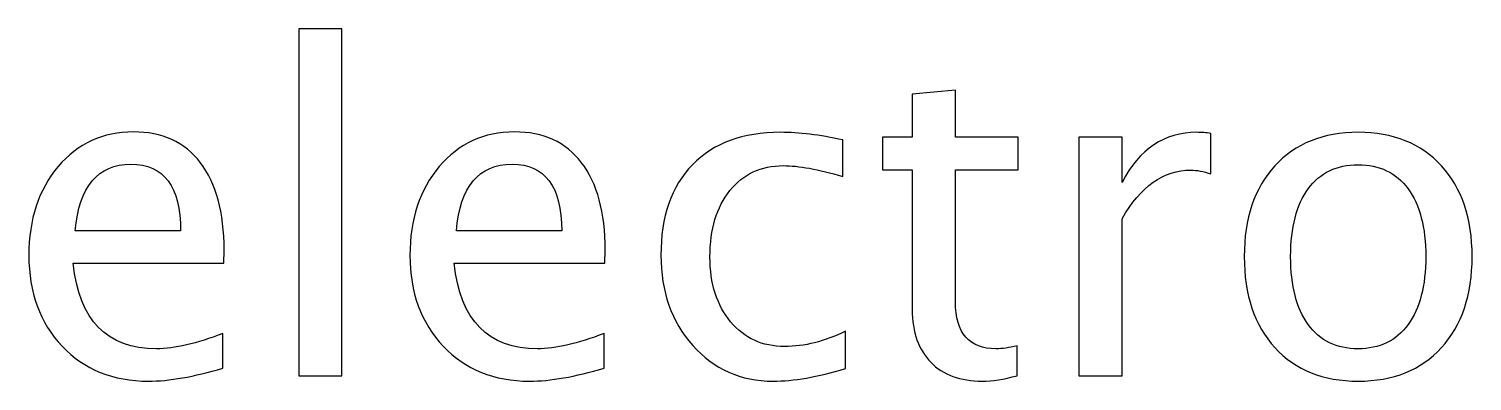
# Model space of a CAD drawing. Header units: centimetres. Extents: x -32.7 to 32.7, y -29.5 to 43.7.
# Drawn here: x -9.339 to -5.947, y 37.158 to 37.986 of the extents above; entities that cross this region are included whole.
import ezdxf

# ---------------------------------------------------------------- set-up
doc = ezdxf.new("R2010")
doc.units = ezdxf.units.CM
doc.header["$MEASUREMENT"] = 0
doc.layers.add('Layer 1', color=7, linetype='Continuous')

msp = doc.modelspace()

# ---------------------------------------------------------------- linework, layer by layer
at = {"layer": 'Layer 1'}
for points, knots in [([(-8.70449, 37.17044), (-8.70449, 37.17044), (-8.70449, 37.98641), (-8.70449, 37.98641), (-8.70449, 37.98641), (-8.70449, 37.98641), (-8.60289, 37.98641), (-8.60289, 37.98641), (-8.60289, 37.98641), (-8.60289, 37.98641), (-8.60289, 37.17044), (-8.60289, 37.17044), (-8.60289, 37.17044), (-8.60289, 37.17044), (-8.70449, 37.17044), (-8.70449, 37.17044)], [0, 0, 0, 0, 0.2, 0.2, 0.2, 0.2, 0.4, 0.4, 0.4, 0.4, 0.6, 0.6, 0.6, 0.6, 1, 1, 1, 1]), ([(-7.0161, 37.17062), (-7.04749, 37.16197), (-7.07483, 37.15774), (-7.09794, 37.15774), (-7.09794, 37.15774), (-7.1498, 37.15774), (-7.19019, 37.17256), (-7.21912, 37.20219), (-7.21912, 37.20219), (-7.24822, 37.23182), (-7.26269, 37.27292), (-7.26269, 37.32566), (-7.26269, 37.32566), (-7.26269, 37.32566), (-7.26269, 37.65516), (-7.26269, 37.65516), (-7.26269, 37.65516), (-7.26269, 37.65516), (-7.33289, 37.65516), (-7.33289, 37.65516), (-7.33289, 37.65516), (-7.33289, 37.65516), (-7.33289, 37.73135), (-7.33289, 37.73135), (-7.33289, 37.73135), (-7.33289, 37.73135), (-7.26269, 37.73135), (-7.26269, 37.73135), (-7.26269, 37.73135), (-7.26269, 37.73135), (-7.26269, 37.83278), (-7.26269, 37.83278), (-7.26269, 37.83278), (-7.26269, 37.83278), (-7.16109, 37.84248), (-7.16109, 37.84248), (-7.16109, 37.84248), (-7.16109, 37.84248), (-7.16109, 37.73135), (-7.16109, 37.73135), (-7.16109, 37.73135), (-7.16109, 37.73135), (-7.01398, 37.73135), (-7.01398, 37.73135), (-7.01398, 37.73135), (-7.01398, 37.73135), (-7.01398, 37.65516), (-7.01398, 37.65516), (-7.01398, 37.65516), (-7.01398, 37.65516), (-7.16109, 37.65516), (-7.16109, 37.65516), (-7.16109, 37.65516), (-7.16109, 37.65516), (-7.16109, 37.34401), (-7.16109, 37.34401), (-7.16109, 37.34401), (-7.16109, 37.27063), (-7.12916, 37.23394), (-7.06548, 37.23394), (-7.06548, 37.23394), (-7.0519, 37.23394), (-7.0355, 37.23623), (-7.0161, 37.24064), (-7.0161, 37.24064), (-7.0161, 37.24064), (-7.0161, 37.17062), (-7.0161, 37.17062)], [0, 0, 0, 0, 0.0555556, 0.0555556, 0.0555556, 0.0555556, 0.1111111, 0.1111111, 0.1111111, 0.1111111, 0.1666667, 0.1666667, 0.1666667, 0.1666667, 0.2222222, 0.2222222, 0.2222222, 0.2222222, 0.2777778, 0.2777778, 0.2777778, 0.2777778, 0.3333333, 0.3333333, 0.3333333, 0.3333333, 0.3888889, 0.3888889, 0.3888889, 0.3888889, 0.4444444, 0.4444444, 0.4444444, 0.4444444, 0.5, 0.5, 0.5, 0.5, 0.5555556, 0.5555556, 0.5555556, 0.5555556, 0.6111111, 0.6111111, 0.6111111, 0.6111111, 0.6666667, 0.6666667, 0.6666667, 0.6666667, 0.7222222, 0.7222222, 0.7222222, 0.7222222, 0.7777778, 0.7777778, 0.7777778, 0.7777778, 0.8333333, 0.8333333, 0.8333333, 0.8333333, 0.8888889, 0.8888889, 0.8888889, 0.8888889, 1, 1, 1, 1]), ([(-8.88247, 37.18843), (-8.95073, 37.16797), (-9.00912, 37.15774), (-9.0578, 37.15774), (-9.0578, 37.15774), (-9.14088, 37.15774), (-9.20844, 37.18526), (-9.26047, 37.24011), (-9.26047, 37.24011), (-9.3125, 37.29497), (-9.33861, 37.36605), (-9.33861, 37.45354), (-9.33861, 37.45354), (-9.33861, 37.53839), (-9.31568, 37.60806), (-9.26964, 37.66256), (-9.26964, 37.66256), (-9.2236, 37.71689), (-9.16469, 37.74405), (-9.0929, 37.74405), (-9.0929, 37.74405), (-9.02499, 37.74405), (-8.97243, 37.71989), (-8.93539, 37.67156), (-8.93539, 37.67156), (-8.89834, 37.62323), (-8.87982, 37.55479), (-8.87982, 37.46607), (-8.87982, 37.46607), (-8.87982, 37.46607), (-8.88035, 37.43502), (-8.88035, 37.43502), (-8.88035, 37.43502), (-8.88035, 37.43502), (-9.23489, 37.43502), (-9.23489, 37.43502), (-9.23489, 37.43502), (-9.22008, 37.30097), (-9.15464, 37.23394), (-9.03875, 37.23394), (-9.03875, 37.23394), (-8.99624, 37.23394), (-8.94421, 37.24593), (-8.88247, 37.26992), (-8.88247, 37.26992), (-8.88247, 37.26992), (-8.88247, 37.18843), (-8.88247, 37.18843)], [0, 0, 0, 0, 0.0769231, 0.0769231, 0.0769231, 0.0769231, 0.1538462, 0.1538462, 0.1538462, 0.1538462, 0.2307692, 0.2307692, 0.2307692, 0.2307692, 0.3076923, 0.3076923, 0.3076923, 0.3076923, 0.3846154, 0.3846154, 0.3846154, 0.3846154, 0.4615385, 0.4615385, 0.4615385, 0.4615385, 0.5384615, 0.5384615, 0.5384615, 0.5384615, 0.6153846, 0.6153846, 0.6153846, 0.6153846, 0.6923077, 0.6923077, 0.6923077, 0.6923077, 0.7692308, 0.7692308, 0.7692308, 0.7692308, 0.8461538, 0.8461538, 0.8461538, 0.8461538, 1, 1, 1, 1]), ([(-7.98694, 37.18843), (-8.0552, 37.16797), (-8.11359, 37.15774), (-8.16227, 37.15774), (-8.16227, 37.15774), (-8.24535, 37.15774), (-8.31291, 37.18526), (-8.36494, 37.24011), (-8.36494, 37.24011), (-8.41697, 37.29497), (-8.44308, 37.36605), (-8.44308, 37.45354), (-8.44308, 37.45354), (-8.44308, 37.53839), (-8.42015, 37.60806), (-8.37411, 37.66256), (-8.37411, 37.66256), (-8.32807, 37.71689), (-8.26916, 37.74405), (-8.19737, 37.74405), (-8.19737, 37.74405), (-8.12946, 37.74405), (-8.0769, 37.71989), (-8.03986, 37.67156), (-8.03986, 37.67156), (-8.00281, 37.62323), (-7.98429, 37.55479), (-7.98429, 37.46607), (-7.98429, 37.46607), (-7.98429, 37.46607), (-7.98482, 37.43502), (-7.98482, 37.43502), (-7.98482, 37.43502), (-7.98482, 37.43502), (-8.33936, 37.43502), (-8.33936, 37.43502), (-8.33936, 37.43502), (-8.32455, 37.30097), (-8.25911, 37.23394), (-8.14322, 37.23394), (-8.14322, 37.23394), (-8.10071, 37.23394), (-8.04868, 37.24593), (-7.98694, 37.26992), (-7.98694, 37.26992), (-7.98694, 37.26992), (-7.98694, 37.18843), (-7.98694, 37.18843)], [0, 0, 0, 0, 0.0769231, 0.0769231, 0.0769231, 0.0769231, 0.1538462, 0.1538462, 0.1538462, 0.1538462, 0.2307692, 0.2307692, 0.2307692, 0.2307692, 0.3076923, 0.3076923, 0.3076923, 0.3076923, 0.3846154, 0.3846154, 0.3846154, 0.3846154, 0.4615385, 0.4615385, 0.4615385, 0.4615385, 0.5384615, 0.5384615, 0.5384615, 0.5384615, 0.6153846, 0.6153846, 0.6153846, 0.6153846, 0.6923077, 0.6923077, 0.6923077, 0.6923077, 0.7692308, 0.7692308, 0.7692308, 0.7692308, 0.8461538, 0.8461538, 0.8461538, 0.8461538, 1, 1, 1, 1]), ([(-7.41949, 37.18737), (-7.48529, 37.16762), (-7.54208, 37.15774), (-7.58989, 37.15774), (-7.58989, 37.15774), (-7.66573, 37.15774), (-7.72853, 37.18579), (-7.77845, 37.2417), (-7.77845, 37.2417), (-7.82836, 37.29779), (-7.85341, 37.36852), (-7.85341, 37.45372), (-7.85341, 37.45372), (-7.85341, 37.54474), (-7.82872, 37.61582), (-7.77933, 37.66662), (-7.77933, 37.66662), (-7.72994, 37.7176), (-7.66097, 37.743), (-7.57242, 37.743), (-7.57242, 37.743), (-7.52886, 37.743), (-7.47982, 37.737), (-7.42584, 37.725), (-7.42584, 37.725), (-7.42584, 37.725), (-7.42584, 37.63928), (-7.42584, 37.63928), (-7.42584, 37.63928), (-7.48317, 37.65621), (-7.52991, 37.66468), (-7.5659, 37.66468), (-7.5659, 37.66468), (-7.61811, 37.66468), (-7.65991, 37.6451), (-7.69113, 37.60612), (-7.69113, 37.60612), (-7.72235, 37.56714), (-7.73805, 37.5151), (-7.73805, 37.45019), (-7.73805, 37.45019), (-7.73805, 37.38722), (-7.72182, 37.33642), (-7.68955, 37.29744), (-7.68955, 37.29744), (-7.65727, 37.25863), (-7.61511, 37.23923), (-7.56272, 37.23923), (-7.56272, 37.23923), (-7.51633, 37.23923), (-7.46871, 37.25123), (-7.41949, 37.27521), (-7.41949, 37.27521), (-7.41949, 37.27521), (-7.41949, 37.18737), (-7.41949, 37.18737)], [0, 0, 0, 0, 0.0666667, 0.0666667, 0.0666667, 0.0666667, 0.1333333, 0.1333333, 0.1333333, 0.1333333, 0.2, 0.2, 0.2, 0.2, 0.2666667, 0.2666667, 0.2666667, 0.2666667, 0.3333333, 0.3333333, 0.3333333, 0.3333333, 0.4, 0.4, 0.4, 0.4, 0.4666667, 0.4666667, 0.4666667, 0.4666667, 0.5333333, 0.5333333, 0.5333333, 0.5333333, 0.6, 0.6, 0.6, 0.6, 0.6666667, 0.6666667, 0.6666667, 0.6666667, 0.7333333, 0.7333333, 0.7333333, 0.7333333, 0.8, 0.8, 0.8, 0.8, 0.8666667, 0.8666667, 0.8666667, 0.8666667, 1, 1, 1, 1]), ([(-6.8711, 37.17044), (-6.8711, 37.17044), (-6.8711, 37.73135), (-6.8711, 37.73135), (-6.8711, 37.73135), (-6.8711, 37.73135), (-6.7695, 37.73135), (-6.7695, 37.73135), (-6.7695, 37.73135), (-6.7695, 37.73135), (-6.7695, 37.62535), (-6.7695, 37.62535), (-6.7695, 37.62535), (-6.72911, 37.70384), (-6.67055, 37.743), (-6.59364, 37.743), (-6.59364, 37.743), (-6.58323, 37.743), (-6.5723, 37.74211), (-6.56101, 37.74035), (-6.56101, 37.74035), (-6.56101, 37.74035), (-6.56101, 37.64528), (-6.56101, 37.64528), (-6.56101, 37.64528), (-6.57865, 37.6511), (-6.59417, 37.6541), (-6.60758, 37.6541), (-6.60758, 37.6541), (-6.67213, 37.6541), (-6.72611, 37.616), (-6.7695, 37.53962), (-6.7695, 37.53962), (-6.7695, 37.53962), (-6.7695, 37.17044), (-6.7695, 37.17044), (-6.7695, 37.17044), (-6.7695, 37.17044), (-6.8711, 37.17044), (-6.8711, 37.17044)], [0, 0, 0, 0, 0.0909091, 0.0909091, 0.0909091, 0.0909091, 0.1818182, 0.1818182, 0.1818182, 0.1818182, 0.2727273, 0.2727273, 0.2727273, 0.2727273, 0.3636364, 0.3636364, 0.3636364, 0.3636364, 0.4545455, 0.4545455, 0.4545455, 0.4545455, 0.5454545, 0.5454545, 0.5454545, 0.5454545, 0.6363636, 0.6363636, 0.6363636, 0.6363636, 0.7272727, 0.7272727, 0.7272727, 0.7272727, 0.8181818, 0.8181818, 0.8181818, 0.8181818, 1, 1, 1, 1]), ([(-6.21476, 37.15774), (-6.29714, 37.15774), (-6.3624, 37.18402), (-6.41038, 37.23659), (-6.41038, 37.23659), (-6.45853, 37.28915), (-6.48252, 37.36059), (-6.48252, 37.45072), (-6.48252, 37.45072), (-6.48252, 37.54068), (-6.45853, 37.61194), (-6.41038, 37.66433), (-6.41038, 37.66433), (-6.3624, 37.71671), (-6.29714, 37.743), (-6.21476, 37.743), (-6.21476, 37.743), (-6.13239, 37.743), (-6.06713, 37.71671), (-6.01915, 37.66433), (-6.01915, 37.66433), (-5.97099, 37.61194), (-5.94701, 37.54068), (-5.94701, 37.45072), (-5.94701, 37.45072), (-5.94701, 37.36059), (-5.97099, 37.28915), (-6.01915, 37.23659), (-6.01915, 37.23659), (-6.06713, 37.18402), (-6.13239, 37.15774), (-6.21476, 37.15774)], [0, 0, 0, 0, 0.1111111, 0.1111111, 0.1111111, 0.1111111, 0.2222222, 0.2222222, 0.2222222, 0.2222222, 0.3333333, 0.3333333, 0.3333333, 0.3333333, 0.4444444, 0.4444444, 0.4444444, 0.4444444, 0.5555556, 0.5555556, 0.5555556, 0.5555556, 0.6666667, 0.6666667, 0.6666667, 0.6666667, 0.7777778, 0.7777778, 0.7777778, 0.7777778, 1, 1, 1, 1]), ([(-9.2296, 37.51122), (-9.2296, 37.51122), (-8.98195, 37.51122), (-8.98195, 37.51122), (-8.98195, 37.51122), (-8.98195, 37.61564), (-9.02093, 37.66786), (-9.09872, 37.66786), (-9.09872, 37.66786), (-9.17704, 37.66786), (-9.22061, 37.61564), (-9.2296, 37.51122)], [0, 0, 0, 0, 0.25, 0.25, 0.25, 0.25, 0.5, 0.5, 0.5, 0.5, 1, 1, 1, 1]), ([(-8.33407, 37.51122), (-8.33407, 37.51122), (-8.08642, 37.51122), (-8.08642, 37.51122), (-8.08642, 37.51122), (-8.08642, 37.61564), (-8.1254, 37.66786), (-8.20319, 37.66786), (-8.20319, 37.66786), (-8.28151, 37.66786), (-8.32508, 37.61564), (-8.33407, 37.51122)], [0, 0, 0, 0, 0.25, 0.25, 0.25, 0.25, 0.5, 0.5, 0.5, 0.5, 1, 1, 1, 1]), ([(-6.21494, 37.23394), (-6.16467, 37.23394), (-6.12551, 37.25281), (-6.09764, 37.29074), (-6.09764, 37.29074), (-6.06995, 37.32848), (-6.05601, 37.38193), (-6.05601, 37.45072), (-6.05601, 37.45072), (-6.05601, 37.51934), (-6.06995, 37.57261), (-6.09764, 37.61035), (-6.09764, 37.61035), (-6.12551, 37.64792), (-6.16467, 37.6668), (-6.21494, 37.6668), (-6.21494, 37.6668), (-6.26539, 37.6668), (-6.30454, 37.64792), (-6.33206, 37.61035), (-6.33206, 37.61035), (-6.35975, 37.57261), (-6.37351, 37.51934), (-6.37351, 37.45072), (-6.37351, 37.45072), (-6.37351, 37.38193), (-6.35975, 37.32848), (-6.33206, 37.29074), (-6.33206, 37.29074), (-6.30454, 37.25281), (-6.26539, 37.23394), (-6.21494, 37.23394)], [0, 0, 0, 0, 0.1111111, 0.1111111, 0.1111111, 0.1111111, 0.2222222, 0.2222222, 0.2222222, 0.2222222, 0.3333333, 0.3333333, 0.3333333, 0.3333333, 0.4444444, 0.4444444, 0.4444444, 0.4444444, 0.5555556, 0.5555556, 0.5555556, 0.5555556, 0.6666667, 0.6666667, 0.6666667, 0.6666667, 0.7777778, 0.7777778, 0.7777778, 0.7777778, 1, 1, 1, 1])]:
    msp.add_open_spline(points, degree=3, knots=knots, dxfattribs=at)

doc.saveas('drawing.dxf')
